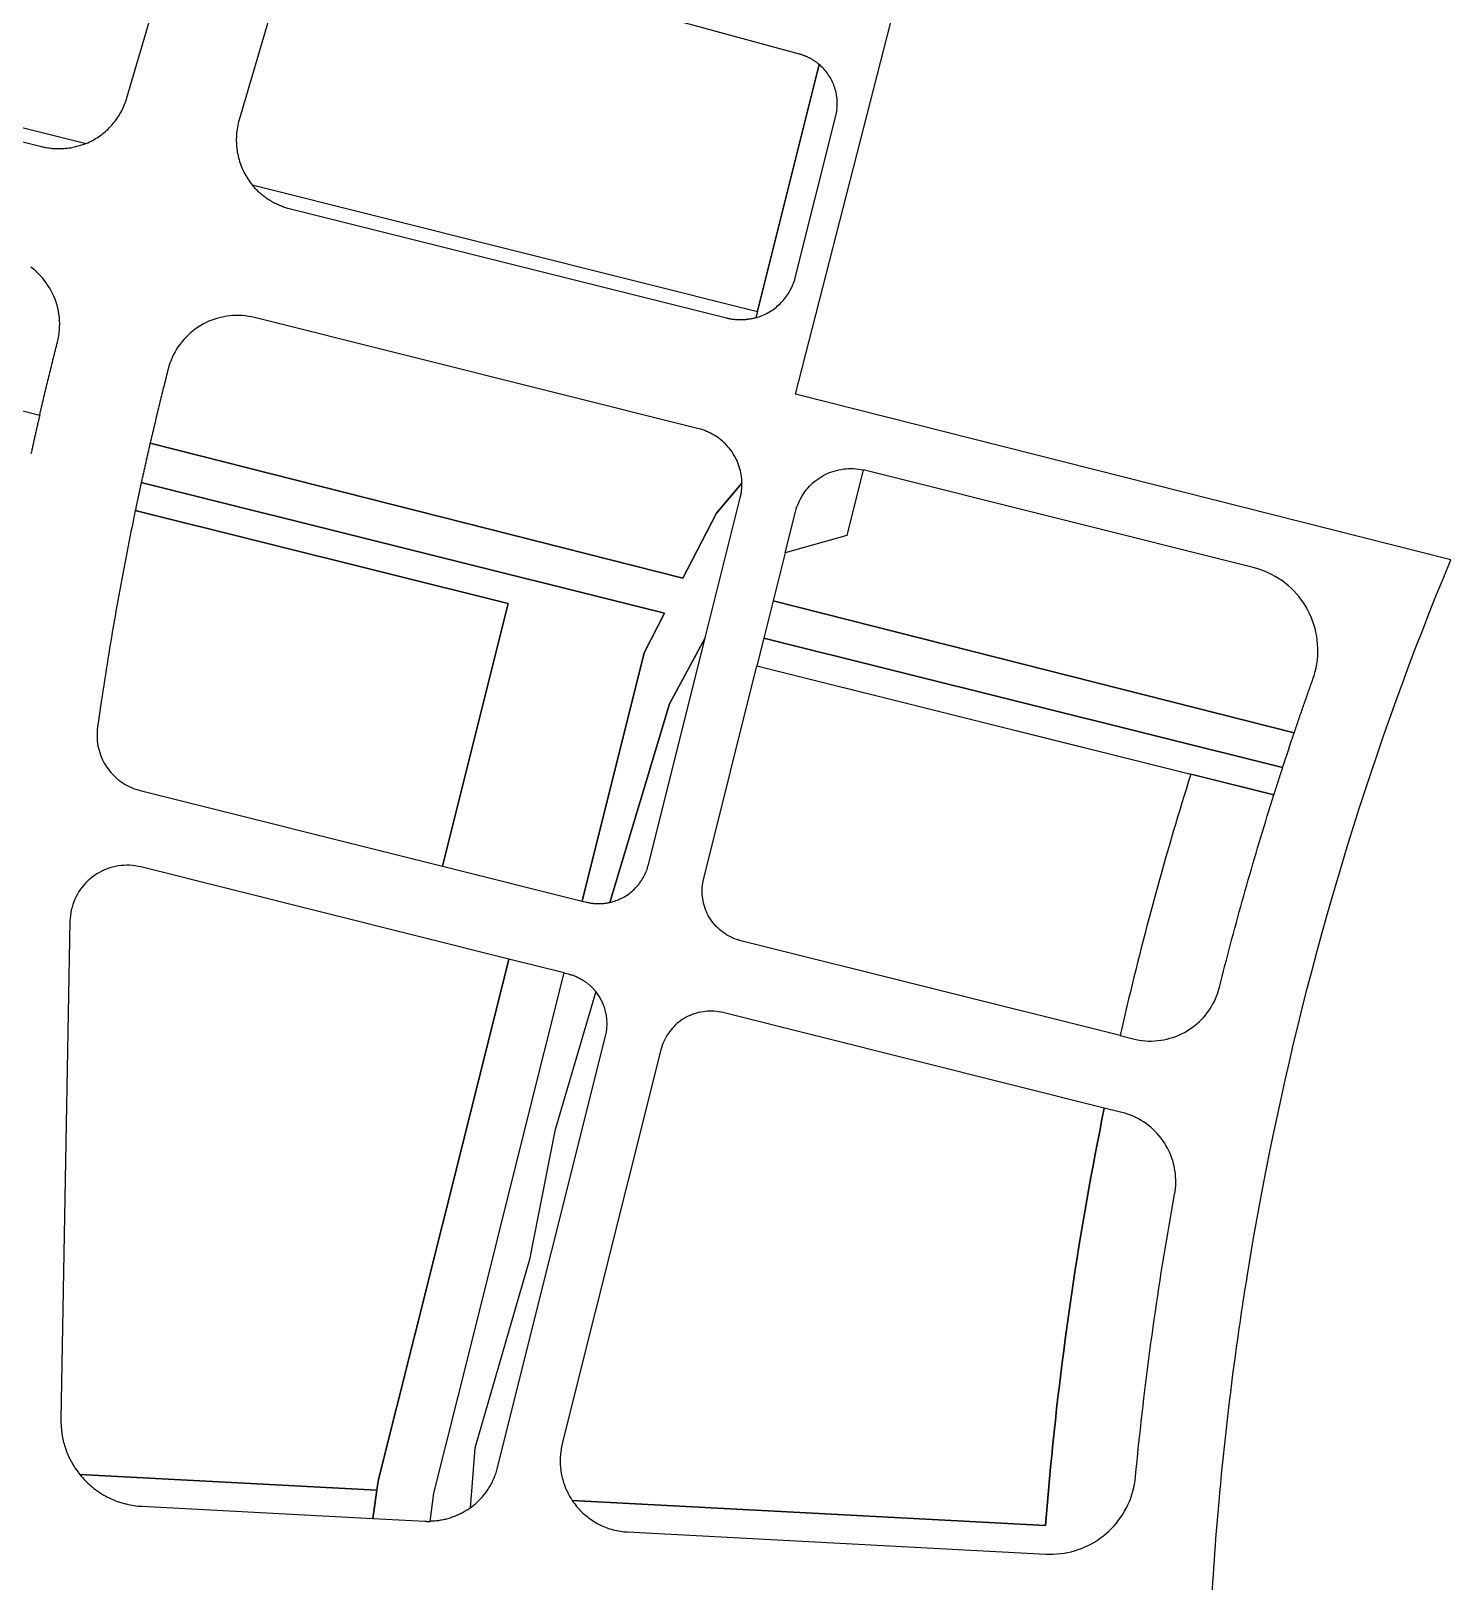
# Model space of a CAD drawing. Header units: millimetres. Extents: x 39644 to 41439, y 212527 to 214341.
# Drawn here: x 40941 to 41439, y 212985 to 213529 of the extents above; entities that cross this region are included whole.
import ezdxf

# ---------------------------------------------------------------- set-up
doc = ezdxf.new("R2010")
doc.units = ezdxf.units.MM
for name, color, linetype in [('00-规划范围', 7, 'CONTINUOUS'), ('YD-A4_边线', 7, 'CONTINUOUS'), ('YD-B1B2_边线', 7, 'CONTINUOUS'), ('YD-E1_边线', 7, 'CONTINUOUS'), ('YD-G1_边线', 7, 'CONTINUOUS'), ('YD-G2_边线', 7, 'CONTINUOUS'), ('YD-R2_边线', 7, 'CONTINUOUS')]:
    doc.layers.add(name, color=color, linetype=linetype)

msp = doc.modelspace()

# ---------------------------------------------------------------- linework, layer by layer
at = {"layer": '00-规划范围'}
msp.add_lwpolyline([(41355, 212971.99, -0.009153), (41357.9, 213013.03), (41357.9, 213013.09), (41357.91, 213013.14, -0.011447), (41363.65, 213064.28), (41363.65, 213064.31), (41363.66, 213064.35, -0.006868), (41368.22, 213094.89), (41368.23, 213094.9), (41368.23, 213094.92), (41368.23, 213094.9), (41369.94, 213105.07), (41371.74, 213115.22), (41373.64, 213125.36), (41375.63, 213135.47), (41376.91, 213141.66, -0.047849), (41439.34, 213343.87), (41209.2, 213401.95), (41340.97, 213916.29)], format="xyb", dxfattribs=at)
at = {"layer": 'YD-A4_边线', "color": 7}
for points in [[(40790.22, 213433.56), (40943.84, 213394.63), (40944, 213395.35), (40944.17, 213396.06), (40944.34, 213396.78), (40944.5, 213397.49), (40944.67, 213398.2), (40944.84, 213398.92), (40945.01, 213399.63), (40945.17, 213400.34), (40945.34, 213401.06), (40945.51, 213401.77), (40945.68, 213402.48), (40945.85, 213403.2), (40946.02, 213403.91), (40946.2, 213404.62), (40946.37, 213405.34), (40946.54, 213406.05), (40946.71, 213406.76), (40946.89, 213407.47), (40947.06, 213408.18), (40947.23, 213408.9), (40947.41, 213409.61), (40947.58, 213410.32), (40947.76, 213411.03), (40947.93, 213411.74), (40948.11, 213412.46), (40948.29, 213413.17), (40948.46, 213413.88), (40948.64, 213414.59), (40948.82, 213415.3), (40949, 213416.01), (40949.18, 213416.72), (40949.36, 213417.43), (40949.54, 213418.14), (40949.72, 213418.86), (40949.9, 213419.57), (40950.08, 213420.28), (40950.32, 213421.34), (40950.52, 213422.42), (40950.68, 213423.5), (40950.78, 213424.59), (40950.84, 213425.68), (40950.85, 213426.78), (40950.81, 213427.87), (40950.73, 213428.96), (40950.59, 213430.05), (40950.41, 213431.12), (40950.19, 213432.19), (40949.91, 213433.25), (40949.59, 213434.3), (40949.23, 213435.33), (40948.81, 213436.34), (40948.36, 213437.34), (40947.86, 213438.31), (40947.32, 213439.27), (40946.74, 213440.19), (40946.12, 213441.09), (40945.46, 213441.97), (40944.76, 213442.81), (40944.03, 213443.62), (40943.26, 213444.4), (40942.46, 213445.14), (40941.63, 213445.85), (40940.76, 213446.52)], [(41175.24, 213389.83), (41019.23, 213428.86), (41018.17, 213429.11), (41017.1, 213429.3), (41016.02, 213429.45), (41014.94, 213429.55), (41013.86, 213429.6), (41012.77, 213429.61), (41011.68, 213429.57), (41010.6, 213429.48), (41009.52, 213429.34), (41008.45, 213429.16), (41007.38, 213428.93), (41006.33, 213428.66), (41005.29, 213428.34), (41004.27, 213427.98), (41003.26, 213427.57), (41002.27, 213427.11), (41001.3, 213426.62), (41000.36, 213426.08), (40999.44, 213425.51), (40998.54, 213424.89), (40997.67, 213424.23), (40996.83, 213423.54), (40996.03, 213422.82), (40995.25, 213422.05), (40994.51, 213421.26), (40993.8, 213420.43), (40993.13, 213419.57), (40992.5, 213418.69), (40991.91, 213417.78), (40991.36, 213416.84), (40990.85, 213415.88), (40990.38, 213414.9), (40989.95, 213413.9), (40989.57, 213412.88), (40989.23, 213411.85), (40988.94, 213410.8), (40988.76, 213410.08), (40988.57, 213409.36), (40988.39, 213408.64), (40988.21, 213407.92), (40988.03, 213407.2), (40987.85, 213406.48), (40987.66, 213405.76), (40987.48, 213405.04), (40987.3, 213404.32), (40987.12, 213403.6), (40986.95, 213402.87), (40986.77, 213402.15), (40986.59, 213401.43), (40986.41, 213400.71), (40986.23, 213399.99), (40986.06, 213399.27), (40985.88, 213398.54), (40985.71, 213397.82), (40985.53, 213397.1), (40985.35, 213396.38), (40985.18, 213395.66), (40985.01, 213394.93), (40984.83, 213394.21), (40984.66, 213393.49), (40984.49, 213392.77), (40984.32, 213392.04), (40984.14, 213391.32), (40983.97, 213390.6), (40983.8, 213389.87), (40983.63, 213389.15), (40983.46, 213388.43), (40983.29, 213387.7), (40983.12, 213386.98), (40982.96, 213386.26), (40982.79, 213385.53), (40982.62, 213384.81), (41169.63, 213337.42), (41181.41, 213360.24), (41190.38, 213370.75), (41190.36, 213371.48), (41190.31, 213372.21), (41190.23, 213372.93), (41190.13, 213373.65), (41190, 213374.37), (41189.84, 213375.08), (41189.66, 213375.78), (41189.45, 213376.48), (41189.22, 213377.17), (41188.96, 213377.85), (41188.68, 213378.52), (41188.37, 213379.18), (41188.04, 213379.83), (41187.69, 213380.46), (41187.31, 213381.08), (41186.91, 213381.69), (41186.49, 213382.29), (41186.05, 213382.86), (41185.59, 213383.43), (41185.11, 213383.97), (41184.6, 213384.5), (41184.08, 213385), (41183.54, 213385.49), (41182.99, 213385.96), (41182.41, 213386.41), (41181.83, 213386.84), (41181.22, 213387.24), (41180.6, 213387.62), (41179.97, 213387.98), (41179.33, 213388.32), (41178.67, 213388.63), (41178, 213388.92), (41177.33, 213389.19), (41176.64, 213389.43), (41175.94, 213389.64), (41175.24, 213389.83), (41175.24, 213389.83)], [(41369.89, 213341.13), (41233.45, 213375.27), (41233.34, 213375.3), (41233.23, 213375.32), (41233.12, 213375.35), (41233.01, 213375.37), (41227.21, 213352.41), (41205.57, 213346.25), (41201.35, 213329.39), (41384.28, 213283.04), (41384.46, 213283.56), (41384.64, 213284.09), (41384.82, 213284.61), (41384.99, 213285.14), (41385.17, 213285.67), (41385.35, 213286.19), (41385.53, 213286.72), (41385.71, 213287.24), (41385.89, 213287.77), (41386.07, 213288.3), (41386.25, 213288.82), (41386.43, 213289.35), (41386.62, 213289.87), (41386.8, 213290.4), (41386.98, 213290.92), (41387.16, 213291.45), (41387.34, 213291.97), (41387.53, 213292.5), (41387.71, 213293.02), (41387.89, 213293.55), (41388.07, 213294.07), (41388.26, 213294.6), (41388.44, 213295.12), (41388.63, 213295.64), (41388.81, 213296.17), (41388.99, 213296.69), (41389.18, 213297.22), (41389.36, 213297.74), (41389.55, 213298.26), (41389.73, 213298.79), (41389.92, 213299.31), (41390.11, 213299.84), (41390.29, 213300.36), (41390.48, 213300.88), (41390.67, 213301.41), (41390.85, 213301.93), (41391.29, 213303.25), (41391.67, 213304.59), (41391.98, 213305.94), (41392.23, 213307.31), (41392.42, 213308.69), (41392.54, 213310.07), (41392.6, 213311.46), (41392.59, 213312.86), (41392.52, 213314.24), (41392.39, 213315.63), (41392.19, 213317), (41391.93, 213318.37), (41391.6, 213319.72), (41391.21, 213321.06), (41390.76, 213322.37), (41390.25, 213323.67), (41389.69, 213324.94), (41389.06, 213326.18), (41388.37, 213327.39), (41387.63, 213328.57), (41386.84, 213329.71), (41386, 213330.81), (41385.1, 213331.88), (41384.16, 213332.9), (41383.17, 213333.88), (41382.13, 213334.81), (41381.05, 213335.69), (41379.94, 213336.52), (41378.79, 213337.29), (41377.6, 213338.02), (41376.38, 213338.68), (41375.13, 213339.29), (41373.85, 213339.84), (41372.55, 213340.33), (41371.23, 213340.76), (41369.89, 213341.13), (41369.89, 213341.13)]]:
    msp.add_lwpolyline(points, dxfattribs=at)
at = {"layer": 'YD-B1B2_边线', "color": 7}
for points in [[(41108.34, 213328.45), (40977.41, 213361.13), (40977.03, 213359.28), (40976.64, 213357.43), (40976.27, 213355.57), (40975.89, 213353.72), (40975.52, 213351.87), (40975.15, 213350.01), (40974.78, 213348.16), (40974.41, 213346.3), (40974.05, 213344.45), (40973.7, 213342.59), (40973.34, 213340.73), (40972.99, 213338.87), (40972.64, 213337.02), (40972.29, 213335.16), (40971.95, 213333.3), (40971.61, 213331.44), (40971.28, 213329.58), (40970.94, 213327.71), (40970.61, 213325.85), (40970.28, 213323.99), (40969.96, 213322.13), (40969.64, 213320.26), (40969.32, 213318.4), (40969, 213316.54), (40968.69, 213314.67), (40968.38, 213312.8), (40968.08, 213310.94), (40967.77, 213309.07), (40967.47, 213307.2), (40967.18, 213305.34), (40966.88, 213303.47), (40966.59, 213301.6), (40966.3, 213299.73), (40966.02, 213297.86), (40965.74, 213295.99), (40965.46, 213294.12), (40965.42, 213293.87), (40965.38, 213293.62), (40965.35, 213293.36), (40965.31, 213293.11), (40965.27, 213292.86), (40965.24, 213292.6), (40965.2, 213292.35), (40965.16, 213292.1), (40965.12, 213291.85), (40965.09, 213291.59), (40965.05, 213291.34), (40965.01, 213291.09), (40964.98, 213290.83), (40964.94, 213290.58), (40964.9, 213290.33), (40964.87, 213290.07), (40964.83, 213289.82), (40964.79, 213289.57), (40964.76, 213289.31), (40964.72, 213289.06), (40964.68, 213288.81), (40964.65, 213288.55), (40964.61, 213288.3), (40964.58, 213288.05), (40964.54, 213287.8), (40964.5, 213287.54), (40964.47, 213287.29), (40964.43, 213287.04), (40964.4, 213286.78), (40964.36, 213286.53), (40964.32, 213286.28), (40964.29, 213286.02), (40964.25, 213285.77), (40964.22, 213285.52), (40964.18, 213285.26), (40964.15, 213285.01), (40964.05, 213284.2), (40963.99, 213283.39), (40963.96, 213282.58), (40963.96, 213281.76), (40963.99, 213280.95), (40964.06, 213280.14), (40964.17, 213279.33), (40964.3, 213278.53), (40964.47, 213277.73), (40964.67, 213276.95), (40964.9, 213276.17), (40965.16, 213275.4), (40965.45, 213274.64), (40965.78, 213273.89), (40966.13, 213273.16), (40966.52, 213272.44), (40966.93, 213271.74), (40967.37, 213271.06), (40967.84, 213270.39), (40968.33, 213269.74), (40968.86, 213269.12), (40969.4, 213268.52), (40969.97, 213267.94), (40970.57, 213267.38), (40971.18, 213266.85), (40971.82, 213266.34), (40972.47, 213265.86), (40973.15, 213265.41), (40973.84, 213264.98), (40974.55, 213264.58), (40975.28, 213264.22), (40976.02, 213263.88), (40976.77, 213263.57), (40977.54, 213263.29), (40978.31, 213263.05), (40979.1, 213262.84), (41085.28, 213236.27), (41108.34, 213328.45)], [(41348.02, 213268.62), (41347.23, 213266.09), (41346.44, 213263.57), (41345.67, 213261.04), (41344.89, 213258.51), (41344.12, 213255.98), (41343.36, 213253.45), (41342.6, 213250.92), (41341.85, 213248.38), (41341.11, 213245.84), (41340.37, 213243.3), (41339.63, 213240.76), (41338.91, 213238.22), (41338.18, 213235.68), (41337.47, 213233.13), (41336.76, 213230.59), (41336.05, 213228.04), (41335.35, 213225.49), (41334.66, 213222.94), (41333.97, 213220.38), (41333.28, 213217.83), (41332.61, 213215.27), (41331.94, 213212.72), (41331.27, 213210.16), (41330.61, 213207.6), (41329.96, 213205.03), (41329.31, 213202.47), (41328.67, 213199.91), (41328.03, 213197.34), (41327.4, 213194.77), (41326.77, 213192.2), (41326.15, 213189.63), (41325.54, 213187.06), (41324.93, 213184.49), (41324.33, 213181.91), (41323.73, 213179.34), (41323.14, 213176.76), (41190.05, 213210.06), (41189.29, 213210.26), (41188.55, 213210.5), (41187.81, 213210.78), (41187.08, 213211.08), (41186.37, 213211.42), (41185.68, 213211.78), (41185, 213212.18), (41184.34, 213212.6), (41183.7, 213213.06), (41183.08, 213213.54), (41182.48, 213214.05), (41181.9, 213214.58), (41181.35, 213215.14), (41180.82, 213215.72), (41180.32, 213216.32), (41179.85, 213216.95), (41179.4, 213217.6), (41178.98, 213218.26), (41178.59, 213218.94), (41178.23, 213219.64), (41177.91, 213220.35), (41177.61, 213221.08), (41177.34, 213221.82), (41177.11, 213222.57), (41176.91, 213223.33), (41176.75, 213224.1), (41176.61, 213224.87), (41176.52, 213225.65), (41176.45, 213226.43), (41176.42, 213227.22), (41176.43, 213228), (41176.46, 213228.79), (41176.54, 213229.57), (41176.64, 213230.35), (41176.78, 213231.12), (41176.96, 213231.89), (41195.66, 213306.65), (41348.02, 213268.62)]]:
    msp.add_lwpolyline(points, dxfattribs=at)
at = {"layer": 'YD-E1_边线', "color": 7}
for points in [[(40790.22, 213433.56), (40943.84, 213394.63)], [(40943.84, 213394.63), (40943.75, 213394.25), (40943.66, 213393.86), (40943.57, 213393.47), (40943.48, 213393.08), (40943.39, 213392.69), (40943.3, 213392.3), (40943.21, 213391.91), (40943.12, 213391.52), (40943.03, 213391.13), (40942.94, 213390.74), (40942.85, 213390.35), (40942.76, 213389.96), (40942.68, 213389.57), (40942.59, 213389.18), (40942.5, 213388.79), (40942.41, 213388.4), (40942.32, 213388.02), (40942.23, 213387.63), (40942.15, 213387.24), (40942.06, 213386.85), (40941.97, 213386.46), (40941.88, 213386.07), (40941.8, 213385.68), (40941.71, 213385.29), (40941.62, 213384.9), (40941.54, 213384.51), (40941.45, 213384.12), (40941.36, 213383.73), (40941.28, 213383.34), (40941.19, 213382.95), (40941.1, 213382.56), (40941.02, 213382.17), (40940.93, 213381.78), (40940.85, 213381.39), (40940.76, 213381)], [(41189.79, 213365.58), (41189.82, 213365.72), (41189.86, 213365.86), (41189.89, 213366), (41189.92, 213366.14), (41189.95, 213366.28), (41189.98, 213366.43), (41190.01, 213366.57), (41190.04, 213366.71), (41190.06, 213366.85), (41190.09, 213367), (41190.11, 213367.14), (41190.14, 213367.28), (41190.16, 213367.43), (41190.18, 213367.57), (41190.2, 213367.71), (41190.22, 213367.86), (41190.24, 213368), (41190.26, 213368.15), (41190.27, 213368.29), (41190.29, 213368.43), (41190.3, 213368.58), (41190.31, 213368.72), (41190.33, 213368.87), (41190.34, 213369.01), (41190.35, 213369.16), (41190.36, 213369.3), (41190.36, 213369.45), (41190.37, 213369.59), (41190.37, 213369.74), (41190.38, 213369.88), (41190.38, 213370.03), (41190.39, 213370.17), (41190.39, 213370.32), (41190.39, 213370.46), (41190.39, 213370.61), (41190.38, 213370.75), (41181.41, 213360.24), (41169.63, 213337.42), (40982.62, 213384.81), (40982.53, 213384.42), (40982.44, 213384.04), (40982.35, 213383.65), (40982.26, 213383.27), (40982.18, 213382.88), (40982.09, 213382.49), (40982, 213382.11), (40981.91, 213381.72), (40981.82, 213381.34), (40981.74, 213380.95), (40981.65, 213380.57), (40981.56, 213380.18), (40981.47, 213379.8), (40981.39, 213379.41), (40981.3, 213379.02), (40981.21, 213378.64), (40981.13, 213378.25), (40981.04, 213377.87), (40980.95, 213377.48), (40980.87, 213377.09), (40980.78, 213376.71), (40980.69, 213376.32), (40980.61, 213375.94), (40980.52, 213375.55), (40980.44, 213375.16), (40980.35, 213374.78), (40980.26, 213374.39), (40980.18, 213374.01), (40980.09, 213373.62), (40980.01, 213373.23), (40979.92, 213372.85), (40979.84, 213372.46), (40979.75, 213372.07), (40979.67, 213371.69), (40979.59, 213371.3), (40979.5, 213370.92), (41163.25, 213325.05), (41156.07, 213311.14), (41134.27, 213224.01), (41135.73, 213223.65), (41135.95, 213223.59), (41136.18, 213223.54), (41136.4, 213223.49), (41136.63, 213223.45), (41136.86, 213223.4), (41137.09, 213223.36), (41137.32, 213223.33), (41137.55, 213223.29), (41137.78, 213223.26), (41138.01, 213223.23), (41138.24, 213223.21), (41138.47, 213223.18), (41138.7, 213223.16), (41138.94, 213223.15), (41139.17, 213223.13), (41139.4, 213223.12), (41139.63, 213223.12), (41139.86, 213223.11), (41140.1, 213223.11), (41140.33, 213223.11), (41140.56, 213223.12), (41140.79, 213223.12), (41141.03, 213223.13), (41141.26, 213223.15), (41141.49, 213223.16), (41141.72, 213223.18), (41141.95, 213223.21), (41142.18, 213223.23), (41142.42, 213223.26), (41142.65, 213223.29), (41142.88, 213223.33), (41143.1, 213223.36), (41143.33, 213223.4), (41143.56, 213223.45), (41143.79, 213223.49), (41144.02, 213223.54), (41164.95, 213293.24), (41177.5, 213316.46), (41189.79, 213365.58), (41189.79, 213365.58)], [(41232.96, 213375.38), (41227.21, 213352.41), (41205.57, 213346.25), (41209.19, 213360.72), (41209.42, 213361.55), (41209.68, 213362.37), (41209.98, 213363.17), (41210.31, 213363.97), (41210.67, 213364.74), (41211.07, 213365.5), (41211.5, 213366.25), (41211.96, 213366.97), (41212.45, 213367.68), (41212.97, 213368.36), (41213.52, 213369.02), (41214.1, 213369.65), (41214.71, 213370.26), (41215.34, 213370.84), (41215.99, 213371.4), (41216.67, 213371.93), (41217.37, 213372.42), (41218.09, 213372.89), (41218.83, 213373.32), (41219.59, 213373.73), (41220.37, 213374.1), (41221.16, 213374.43), (41221.96, 213374.74), (41222.78, 213375), (41223.6, 213375.23), (41224.44, 213375.43), (41225.28, 213375.59), (41226.13, 213375.72), (41226.99, 213375.8), (41227.84, 213375.85), (41228.7, 213375.87), (41229.56, 213375.84), (41230.42, 213375.78), (41231.27, 213375.69), (41232.12, 213375.55), (41232.96, 213375.38)], [(41201.35, 213329.39), (41198.09, 213316.35), (41380.24, 213270.88), (41380.35, 213271.22), (41380.47, 213271.55), (41380.58, 213271.89), (41380.69, 213272.23), (41380.8, 213272.57), (41380.91, 213272.91), (41381.02, 213273.25), (41381.13, 213273.58), (41381.24, 213273.92), (41381.35, 213274.26), (41381.46, 213274.6), (41381.57, 213274.94), (41381.69, 213275.27), (41381.8, 213275.61), (41381.91, 213275.95), (41382.02, 213276.29), (41382.13, 213276.62), (41382.25, 213276.96), (41382.36, 213277.3), (41382.47, 213277.64), (41382.58, 213277.98), (41382.69, 213278.31), (41382.81, 213278.65), (41382.92, 213278.99), (41383.03, 213279.33), (41383.15, 213279.66), (41383.26, 213280), (41383.37, 213280.34), (41383.49, 213280.68), (41383.6, 213281.01), (41383.71, 213281.35), (41383.83, 213281.69), (41383.94, 213282.02), (41384.05, 213282.36), (41384.17, 213282.7), (41384.28, 213283.04), (41201.35, 213329.39)], [(41139.08, 213192.23), (41124.69, 213143.34), (41115.78, 213098.15), (41096.65, 213031.95), (41094.94, 213010.91), (41094.6, 213010.67), (41094.26, 213010.44), (41093.91, 213010.21), (41093.55, 213009.99), (41093.2, 213009.77), (41092.84, 213009.56), (41092.47, 213009.35), (41092.11, 213009.16), (41091.74, 213008.96), (41091.36, 213008.78), (41090.99, 213008.6), (41090.61, 213008.42), (41090.23, 213008.25), (41089.84, 213008.09), (41089.45, 213007.94), (41089.06, 213007.79), (41088.67, 213007.65), (41088.28, 213007.51), (41087.88, 213007.38), (41087.48, 213007.26), (41087.08, 213007.15), (41086.68, 213007.04), (41086.27, 213006.93), (41085.86, 213006.84), (41085.46, 213006.75), (41085.05, 213006.67), (41084.64, 213006.59), (41084.23, 213006.53), (41083.81, 213006.47), (41083.4, 213006.41), (41082.98, 213006.36), (41082.57, 213006.32), (41082.15, 213006.29), (41081.74, 213006.26), (41081.32, 213006.25), (41080.9, 213006.23), (41082.24, 213016.07), (41094.94, 213066.8), (41114.09, 213143.37), (41127.96, 213198.79), (41129.41, 213198.43), (41129.73, 213198.34), (41130.04, 213198.26), (41130.35, 213198.16), (41130.66, 213198.07), (41130.97, 213197.96), (41131.27, 213197.85), (41131.58, 213197.74), (41131.88, 213197.62), (41132.18, 213197.49), (41132.48, 213197.36), (41132.77, 213197.22), (41133.06, 213197.08), (41133.35, 213196.93), (41133.64, 213196.78), (41133.92, 213196.62), (41134.2, 213196.46), (41134.48, 213196.29), (41134.76, 213196.12), (41135.03, 213195.94), (41135.3, 213195.76), (41135.56, 213195.57), (41135.82, 213195.38), (41136.08, 213195.19), (41136.34, 213194.98), (41136.59, 213194.78), (41136.83, 213194.57), (41137.08, 213194.35), (41137.32, 213194.13), (41137.55, 213193.91), (41137.78, 213193.68), (41138.01, 213193.45), (41138.23, 213193.22), (41138.45, 213192.98), (41138.67, 213192.73), (41138.88, 213192.48), (41139.08, 213192.23)]]:
    msp.add_lwpolyline(points, dxfattribs=at)
at = {"layer": 'YD-G1_边线', "color": 7}
for points in [[(41223.34, 213499.69), (41223.47, 213500.23), (41223.57, 213500.77), (41223.67, 213501.32), (41223.74, 213501.87), (41223.8, 213502.42), (41223.84, 213502.97), (41223.86, 213503.52), (41223.87, 213504.08), (41223.86, 213504.63), (41223.83, 213505.18), (41223.78, 213505.73), (41223.72, 213506.28), (41223.64, 213506.83), (41223.55, 213507.38), (41223.44, 213507.92), (41223.31, 213508.46), (41223.16, 213508.99), (41223, 213509.52), (41222.82, 213510.04), (41222.63, 213510.56), (41222.42, 213511.07), (41222.19, 213511.58), (41221.95, 213512.08), (41221.7, 213512.57), (41221.43, 213513.05), (41221.14, 213513.53), (41220.84, 213513.99), (41220.53, 213514.45), (41220.2, 213514.89), (41219.86, 213515.33), (41219.5, 213515.75), (41219.13, 213516.17), (41218.75, 213516.57), (41218.36, 213516.96), (41217.96, 213517.34), (41217.54, 213517.7), (41195.3, 213428.81), (41195.86, 213428.98), (41196.41, 213429.16), (41196.96, 213429.36), (41197.5, 213429.58), (41198.04, 213429.81), (41198.56, 213430.06), (41199.09, 213430.32), (41199.6, 213430.6), (41200.1, 213430.89), (41200.6, 213431.2), (41201.08, 213431.52), (41201.56, 213431.86), (41202.03, 213432.21), (41202.48, 213432.57), (41202.93, 213432.95), (41203.36, 213433.34), (41203.79, 213433.74), (41204.2, 213434.15), (41204.6, 213434.58), (41204.98, 213435.02), (41205.36, 213435.46), (41205.72, 213435.92), (41206.06, 213436.39), (41206.4, 213436.87), (41206.71, 213437.36), (41207.02, 213437.86), (41207.31, 213438.36), (41207.58, 213438.88), (41207.84, 213439.4), (41208.09, 213439.93), (41208.31, 213440.47), (41208.53, 213441.01), (41208.72, 213441.56), (41208.91, 213442.11), (41209.07, 213442.67), (41209.22, 213443.24), (41223.34, 213499.69), (41223.34, 213499.69)], [(41156.07, 213311.14), (41163.25, 213325.05), (40979.5, 213370.92), (40979.44, 213370.64), (40979.38, 213370.37), (40979.32, 213370.1), (40979.26, 213369.83), (40979.21, 213369.56), (40979.15, 213369.29), (40979.09, 213369.01), (40979.03, 213368.74), (40978.97, 213368.47), (40978.91, 213368.2), (40978.85, 213367.93), (40978.8, 213367.66), (40978.74, 213367.38), (40978.68, 213367.11), (40978.62, 213366.84), (40978.56, 213366.57), (40978.5, 213366.3), (40978.45, 213366.02), (40978.39, 213365.75), (40978.33, 213365.48), (40978.27, 213365.21), (40978.21, 213364.94), (40978.16, 213364.67), (40978.1, 213364.39), (40978.04, 213364.12), (40977.98, 213363.85), (40977.93, 213363.58), (40977.87, 213363.31), (40977.81, 213363.03), (40977.75, 213362.76), (40977.7, 213362.49), (40977.64, 213362.22), (40977.58, 213361.95), (40977.53, 213361.67), (40977.47, 213361.4), (40977.41, 213361.13), (41108.34, 213328.45), (41085.28, 213236.27), (41134.27, 213224.01), (41156.07, 213311.14)], [(41198.09, 213316.35), (41195.66, 213306.65), (41377.18, 213261.34), (41377.27, 213261.6), (41377.35, 213261.87), (41377.43, 213262.13), (41377.52, 213262.4), (41377.6, 213262.66), (41377.69, 213262.93), (41377.77, 213263.19), (41377.85, 213263.46), (41377.94, 213263.72), (41378.02, 213263.99), (41378.11, 213264.25), (41378.19, 213264.52), (41378.28, 213264.78), (41378.36, 213265.05), (41378.45, 213265.31), (41378.53, 213265.58), (41378.62, 213265.85), (41378.7, 213266.11), (41378.79, 213266.38), (41378.87, 213266.64), (41378.96, 213266.91), (41379.04, 213267.17), (41379.13, 213267.44), (41379.21, 213267.7), (41379.3, 213267.97), (41379.39, 213268.23), (41379.47, 213268.49), (41379.56, 213268.76), (41379.64, 213269.02), (41379.73, 213269.29), (41379.81, 213269.55), (41379.9, 213269.82), (41379.99, 213270.08), (41380.07, 213270.35), (41380.16, 213270.61), (41380.24, 213270.88), (41198.09, 213316.35)], [(41094.94, 213066.8), (41114.09, 213143.37), (41127.96, 213198.79), (41108.56, 213203.64), (41094.69, 213148.23), (41075.54, 213071.66), (41062.84, 213020.92), (41062.55, 213019.54), (41062.43, 213018.77), (41060.85, 213007.22), (41079.05, 213006.26), (41079.15, 213006.26), (41079.25, 213006.25), (41079.36, 213006.25), (41079.46, 213006.24), (41079.56, 213006.24), (41079.66, 213006.24), (41079.77, 213006.23), (41079.87, 213006.23), (41079.97, 213006.23), (41080.08, 213006.23), (41080.18, 213006.23), (41080.28, 213006.23), (41080.39, 213006.23), (41080.49, 213006.23), (41080.59, 213006.23), (41080.7, 213006.23), (41080.8, 213006.23), (41080.9, 213006.23), (41082.24, 213016.07), (41094.94, 213066.8)]]:
    msp.add_lwpolyline(points, dxfattribs=at)
at = {"layer": 'YD-G2_边线', "color": 7}
for points in [[(40811.85, 213527.14), (40960.17, 213490.03), (40959.76, 213489.86), (40959.35, 213489.69), (40958.93, 213489.54), (40958.5, 213489.39), (40958.08, 213489.25), (40957.65, 213489.12), (40957.22, 213489), (40956.79, 213488.88), (40956.36, 213488.77), (40955.92, 213488.67), (40955.49, 213488.58), (40955.05, 213488.49), (40954.61, 213488.41), (40954.17, 213488.34), (40953.72, 213488.28), (40953.28, 213488.23), (40952.84, 213488.18), (40952.39, 213488.14), (40951.94, 213488.11), (40951.5, 213488.09), (40951.05, 213488.08), (40950.6, 213488.07), (40950.16, 213488.07), (40949.71, 213488.08), (40949.26, 213488.1), (40948.82, 213488.12), (40948.37, 213488.16), (40947.93, 213488.2), (40947.48, 213488.25), (40947.04, 213488.31), (40946.6, 213488.37), (40946.16, 213488.45), (40945.72, 213488.53), (40945.28, 213488.62), (40944.84, 213488.71), (40944.41, 213488.82), (40823.47, 213519.08)], [(41018.45, 213475.45), (41195.86, 213431.06), (41195.3, 213428.81), (41195.02, 213428.73), (41194.74, 213428.66), (41194.46, 213428.59), (41194.17, 213428.52), (41193.89, 213428.46), (41193.6, 213428.4), (41193.32, 213428.35), (41193.03, 213428.3), (41192.74, 213428.26), (41192.46, 213428.21), (41192.17, 213428.18), (41191.88, 213428.15), (41191.59, 213428.12), (41191.3, 213428.09), (41191.01, 213428.07), (41190.72, 213428.06), (41190.43, 213428.05), (41190.14, 213428.04), (41189.85, 213428.04), (41189.55, 213428.04), (41189.26, 213428.05), (41188.97, 213428.06), (41188.68, 213428.07), (41188.39, 213428.09), (41188.1, 213428.11), (41187.81, 213428.14), (41187.52, 213428.17), (41187.23, 213428.2), (41186.95, 213428.24), (41186.66, 213428.29), (41186.37, 213428.33), (41186.09, 213428.39), (41185.8, 213428.44), (41185.52, 213428.5), (41185.23, 213428.57), (41184.95, 213428.64), (41031.86, 213466.94), (41031.42, 213467.05), (41030.99, 213467.17), (41030.56, 213467.3), (41030.13, 213467.43), (41029.7, 213467.57), (41029.28, 213467.72), (41028.86, 213467.88), (41028.44, 213468.05), (41028.03, 213468.22), (41027.62, 213468.4), (41027.21, 213468.59), (41026.81, 213468.78), (41026.41, 213468.98), (41026.01, 213469.19), (41025.62, 213469.41), (41025.23, 213469.63), (41024.84, 213469.86), (41024.46, 213470.1), (41024.08, 213470.34), (41023.71, 213470.6), (41023.34, 213470.85), (41022.98, 213471.12), (41022.62, 213471.39), (41022.27, 213471.66), (41021.92, 213471.95), (41021.58, 213472.24), (41021.24, 213472.53), (41020.91, 213472.83), (41020.58, 213473.14), (41020.26, 213473.45), (41019.94, 213473.77), (41019.63, 213474.09), (41019.33, 213474.42), (41019.03, 213474.76), (41018.74, 213475.1), (41018.45, 213475.45)], [(41177.5, 213316.46), (41164.95, 213293.24), (41144.02, 213223.54), (41144.55, 213223.67), (41145.09, 213223.82), (41145.62, 213223.98), (41146.14, 213224.16), (41146.66, 213224.35), (41147.17, 213224.56), (41147.68, 213224.78), (41148.17, 213225.03), (41148.66, 213225.28), (41149.15, 213225.55), (41149.62, 213225.84), (41150.08, 213226.14), (41150.54, 213226.45), (41150.98, 213226.78), (41151.42, 213227.12), (41151.84, 213227.47), (41152.26, 213227.84), (41152.66, 213228.22), (41153.05, 213228.61), (41153.43, 213229.02), (41153.79, 213229.43), (41154.14, 213229.86), (41154.48, 213230.3), (41154.81, 213230.74), (41155.12, 213231.2), (41155.42, 213231.67), (41155.7, 213232.14), (41155.97, 213232.62), (41156.22, 213233.12), (41156.46, 213233.62), (41156.68, 213234.12), (41156.89, 213234.63), (41157.08, 213235.15), (41157.25, 213235.68), (41157.41, 213236.21), (41157.56, 213236.74), (41177.5, 213316.46)], [(41377.18, 213261.34), (41348.02, 213268.62), (41347.23, 213266.09), (41346.44, 213263.57), (41345.67, 213261.04), (41344.89, 213258.51), (41344.12, 213255.98), (41343.36, 213253.45), (41342.6, 213250.92), (41341.85, 213248.38), (41341.11, 213245.84), (41340.37, 213243.3), (41339.63, 213240.76), (41338.91, 213238.22), (41338.18, 213235.68), (41337.47, 213233.13), (41336.76, 213230.59), (41336.05, 213228.04), (41335.35, 213225.49), (41334.66, 213222.94), (41333.97, 213220.38), (41333.28, 213217.83), (41332.61, 213215.27), (41331.94, 213212.72), (41331.27, 213210.16), (41330.61, 213207.6), (41329.96, 213205.03), (41329.31, 213202.47), (41328.67, 213199.91), (41328.03, 213197.34), (41327.4, 213194.77), (41326.77, 213192.2), (41326.15, 213189.63), (41325.54, 213187.06), (41324.93, 213184.49), (41324.33, 213181.91), (41323.73, 213179.34), (41323.14, 213176.76), (41327.74, 213175.61), (41328.8, 213175.37), (41329.88, 213175.17), (41330.96, 213175.02), (41332.04, 213174.92), (41333.13, 213174.87), (41334.22, 213174.86), (41335.31, 213174.91), (41336.4, 213175), (41337.48, 213175.13), (41338.56, 213175.32), (41339.62, 213175.55), (41340.68, 213175.82), (41341.72, 213176.15), (41342.75, 213176.51), (41343.76, 213176.92), (41344.75, 213177.38), (41345.72, 213177.88), (41346.66, 213178.42), (41347.59, 213179), (41348.48, 213179.62), (41349.35, 213180.28), (41350.19, 213180.98), (41351, 213181.71), (41351.77, 213182.48), (41352.51, 213183.28), (41353.22, 213184.11), (41353.89, 213184.97), (41354.52, 213185.86), (41355.11, 213186.78), (41355.66, 213187.72), (41356.17, 213188.68), (41356.64, 213189.67), (41357.06, 213190.67), (41357.44, 213191.7), (41357.77, 213192.73), (41358.06, 213193.79), (41358.53, 213195.68), (41359.01, 213197.57), (41359.49, 213199.46), (41359.98, 213201.35), (41360.47, 213203.24), (41360.96, 213205.12), (41361.45, 213207.01), (41361.95, 213208.9), (41362.45, 213210.78), (41362.96, 213212.66), (41363.46, 213214.55), (41363.98, 213216.43), (41364.49, 213218.31), (41365.01, 213220.19), (41365.53, 213222.07), (41366.05, 213223.95), (41366.58, 213225.83), (41367.11, 213227.71), (41367.64, 213229.58), (41368.17, 213231.46), (41368.71, 213233.33), (41369.26, 213235.21), (41369.8, 213237.08), (41370.35, 213238.95), (41370.9, 213240.82), (41371.46, 213242.69), (41372.02, 213244.56), (41372.58, 213246.43), (41373.14, 213248.29), (41373.71, 213250.16), (41374.28, 213252.03), (41374.85, 213253.89), (41375.43, 213255.75), (41376.01, 213257.61), (41376.59, 213259.48), (41377.18, 213261.34), (41377.18, 213261.34)], [(41142.51, 213176.6), (41142.61, 213177.04), (41142.71, 213177.49), (41142.79, 213177.95), (41142.86, 213178.4), (41142.92, 213178.86), (41142.97, 213179.32), (41143.01, 213179.78), (41143.03, 213180.24), (41143.04, 213180.7), (41143.04, 213181.16), (41143.03, 213181.62), (41143.01, 213182.08), (41142.98, 213182.54), (41142.93, 213183), (41142.87, 213183.46), (41142.8, 213183.91), (41142.72, 213184.36), (41142.63, 213184.82), (41142.52, 213185.26), (41142.41, 213185.71), (41142.28, 213186.15), (41142.14, 213186.59), (41141.99, 213187.03), (41141.83, 213187.46), (41141.66, 213187.89), (41141.48, 213188.31), (41141.28, 213188.73), (41141.08, 213189.14), (41140.87, 213189.55), (41140.64, 213189.95), (41140.41, 213190.35), (41140.16, 213190.74), (41139.91, 213191.12), (41139.64, 213191.5), (41139.37, 213191.87), (41139.08, 213192.23), (41124.69, 213143.34), (41115.78, 213098.15), (41096.65, 213031.95), (41094.94, 213010.91), (41095.34, 213011.2), (41095.72, 213011.5), (41096.11, 213011.8), (41096.48, 213012.11), (41096.85, 213012.43), (41097.22, 213012.76), (41097.57, 213013.09), (41097.93, 213013.43), (41098.27, 213013.78), (41098.61, 213014.13), (41098.94, 213014.49), (41099.26, 213014.86), (41099.58, 213015.23), (41099.89, 213015.61), (41100.19, 213015.99), (41100.48, 213016.38), (41100.77, 213016.78), (41101.05, 213017.18), (41101.32, 213017.58), (41101.58, 213018), (41101.83, 213018.41), (41102.08, 213018.83), (41102.32, 213019.26), (41102.55, 213019.69), (41102.77, 213020.13), (41102.98, 213020.57), (41103.18, 213021.01), (41103.38, 213021.46), (41103.57, 213021.91), (41103.74, 213022.37), (41103.91, 213022.82), (41104.07, 213023.28), (41104.22, 213023.75), (41104.36, 213024.22), (41104.5, 213024.69), (41104.62, 213025.16), (41142.51, 213176.6)], [(41342.31, 213121.04), (41342.48, 213122.08), (41342.6, 213123.12), (41342.68, 213124.16), (41342.72, 213125.2), (41342.71, 213126.25), (41342.66, 213127.3), (41342.56, 213128.34), (41342.42, 213129.37), (41342.24, 213130.4), (41342.02, 213131.43), (41341.75, 213132.44), (41341.44, 213133.44), (41341.09, 213134.42), (41340.7, 213135.39), (41340.26, 213136.35), (41339.79, 213137.28), (41339.28, 213138.19), (41338.73, 213139.08), (41338.15, 213139.95), (41337.53, 213140.79), (41336.87, 213141.61), (41336.19, 213142.4), (41335.46, 213143.15), (41334.71, 213143.88), (41333.93, 213144.58), (41333.12, 213145.24), (41332.28, 213145.86), (41331.42, 213146.46), (41330.53, 213147.01), (41329.62, 213147.53), (41328.69, 213148.01), (41327.74, 213148.45), (41326.78, 213148.84), (41325.79, 213149.2), (41324.8, 213149.52), (41323.79, 213149.8), (41317.63, 213151.34), (41316.81, 213147.3), (41316, 213143.27), (41315.21, 213139.23), (41314.44, 213135.19), (41313.67, 213131.15), (41312.92, 213127.1), (41312.19, 213123.05), (41311.46, 213119), (41310.76, 213114.95), (41310.06, 213110.89), (41309.38, 213106.83), (41308.72, 213102.77), (41308.07, 213098.71), (41307.43, 213094.65), (41306.81, 213090.58), (41306.2, 213086.51), (41305.6, 213082.44), (41305.02, 213078.36), (41304.46, 213074.29), (41303.91, 213070.21), (41303.37, 213066.13), (41302.84, 213062.05), (41302.33, 213057.97), (41301.84, 213053.88), (41301.36, 213049.8), (41300.89, 213045.71), (41300.44, 213041.62), (41300, 213037.53), (41299.57, 213033.43), (41299.16, 213029.34), (41298.77, 213025.24), (41298.39, 213021.15), (41298.02, 213017.05), (41297.67, 213012.95), (41297.33, 213008.85), (41297, 213004.75), (41224.11, 213008.6), (41130.82, 213013.54), (41131.18, 213013.01), (41131.56, 213012.49), (41131.95, 213011.98), (41132.36, 213011.48), (41132.78, 213010.99), (41133.21, 213010.51), (41133.65, 213010.04), (41134.11, 213009.58), (41134.57, 213009.14), (41135.05, 213008.71), (41135.54, 213008.29), (41136.04, 213007.88), (41136.55, 213007.49), (41137.07, 213007.11), (41137.6, 213006.74), (41138.13, 213006.39), (41138.68, 213006.05), (41139.24, 213005.72), (41139.8, 213005.41), (41140.37, 213005.11), (41140.95, 213004.83), (41141.54, 213004.57), (41142.13, 213004.32), (41142.73, 213004.08), (41143.34, 213003.86), (41143.95, 213003.66), (41144.56, 213003.47), (41145.18, 213003.29), (41145.81, 213003.14), (41146.43, 213003), (41147.07, 213002.87), (41147.7, 213002.76), (41148.34, 213002.67), (41148.98, 213002.6), (41149.62, 213002.54), (41150.26, 213002.5), (41297.13, 212994.73), (41298.4, 212994.69), (41299.68, 212994.7), (41300.95, 212994.77), (41302.22, 212994.89), (41303.48, 212995.07), (41304.74, 212995.29), (41305.98, 212995.58), (41307.21, 212995.91), (41308.42, 212996.3), (41309.62, 212996.74), (41310.8, 212997.23), (41311.95, 212997.76), (41313.08, 212998.35), (41314.19, 212998.98), (41315.27, 212999.66), (41316.32, 213000.39), (41317.33, 213001.16), (41318.31, 213001.97), (41319.26, 213002.82), (41320.17, 213003.72), (41321.04, 213004.65), (41321.87, 213005.61), (41322.66, 213006.61), (41323.41, 213007.65), (41324.11, 213008.71), (41324.76, 213009.8), (41325.37, 213010.92), (41325.93, 213012.07), (41326.45, 213013.24), (41326.91, 213014.42), (41327.32, 213015.63), (41327.68, 213016.85), (41327.98, 213018.09), (41328.24, 213019.34), (41328.44, 213020.6), (41328.58, 213021.86), (41328.85, 213024.63), (41329.12, 213027.4), (41329.4, 213030.17), (41329.68, 213032.94), (41329.97, 213035.71), (41330.27, 213038.47), (41330.58, 213041.24), (41330.89, 213044), (41331.21, 213046.77), (41331.53, 213049.53), (41331.86, 213052.29), (41332.2, 213055.05), (41332.55, 213057.81), (41332.9, 213060.57), (41333.26, 213063.33), (41333.62, 213066.09), (41333.99, 213068.85), (41334.37, 213071.6), (41334.76, 213074.36), (41335.15, 213077.11), (41335.54, 213079.87), (41335.95, 213082.62), (41336.36, 213085.37), (41336.78, 213088.12), (41337.2, 213090.87), (41337.63, 213093.62), (41338.07, 213096.37), (41338.52, 213099.11), (41338.97, 213101.86), (41339.43, 213104.6), (41339.89, 213107.35), (41340.36, 213110.09), (41340.84, 213112.83), (41341.32, 213115.57), (41341.81, 213118.31), (41342.31, 213121.04), (41342.31, 213121.04)], [(41062.21, 213017.17), (40957.91, 213022.68), (40958.35, 213022.14), (40958.81, 213021.61), (40959.28, 213021.09), (40959.76, 213020.58), (40960.26, 213020.09), (40960.76, 213019.6), (40961.28, 213019.13), (40961.81, 213018.67), (40962.35, 213018.22), (40962.89, 213017.78), (40963.45, 213017.36), (40964.02, 213016.95), (40964.6, 213016.55), (40965.19, 213016.17), (40965.78, 213015.8), (40966.39, 213015.44), (40967, 213015.1), (40967.62, 213014.77), (40968.25, 213014.46), (40968.88, 213014.16), (40969.52, 213013.88), (40970.17, 213013.61), (40970.82, 213013.36), (40971.48, 213013.12), (40972.15, 213012.9), (40972.82, 213012.7), (40973.49, 213012.51), (40974.17, 213012.33), (40974.85, 213012.17), (40975.54, 213012.03), (40976.23, 213011.91), (40976.92, 213011.8), (40977.62, 213011.7), (40978.31, 213011.62), (40979.01, 213011.56), (40979.71, 213011.52), (41060.85, 213007.22), (41062.21, 213017.17)]]:
    msp.add_lwpolyline(points, dxfattribs=at)
at = {"layer": 'YD-R2_边线', "color": 7}
for points in [[(41217.54, 213517.7), (41217.37, 213517.84), (41217.2, 213517.98), (41217.03, 213518.12), (41216.86, 213518.26), (41216.68, 213518.39), (41216.51, 213518.52), (41216.33, 213518.65), (41216.15, 213518.78), (41215.97, 213518.9), (41215.78, 213519.02), (41215.6, 213519.14), (41215.41, 213519.26), (41215.23, 213519.38), (41215.04, 213519.49), (41214.85, 213519.6), (41214.66, 213519.71), (41214.47, 213519.81), (41214.27, 213519.92), (41214.08, 213520.02), (41213.88, 213520.12), (41213.68, 213520.22), (41213.48, 213520.31), (41213.28, 213520.4), (41213.08, 213520.49), (41212.88, 213520.58), (41212.68, 213520.66), (41212.47, 213520.74), (41212.27, 213520.82), (41212.06, 213520.9), (41211.86, 213520.98), (41211.65, 213521.05), (41211.44, 213521.12), (41211.23, 213521.18), (41211.02, 213521.25), (41210.81, 213521.31), (41210.6, 213521.37), (41053.55, 213564.14)], [(40811.85, 213527.14), (40960.17, 213490.03), (40960.74, 213490.27), (40961.3, 213490.53), (40961.85, 213490.81), (40962.39, 213491.09), (40962.93, 213491.39), (40963.46, 213491.71), (40963.98, 213492.03), (40964.5, 213492.37), (40965, 213492.72), (40965.5, 213493.09), (40965.99, 213493.46), (40966.47, 213493.85), (40966.93, 213494.25), (40967.39, 213494.66), (40967.84, 213495.08), (40968.28, 213495.52), (40968.71, 213495.96), (40969.12, 213496.41), (40969.53, 213496.88), (40969.92, 213497.35), (40970.3, 213497.84), (40970.67, 213498.33), (40971.03, 213498.83), (40971.37, 213499.34), (40971.7, 213499.86), (40972.02, 213500.39), (40972.33, 213500.92), (40972.62, 213501.46), (40972.9, 213502.01), (40973.16, 213502.57), (40973.42, 213503.13), (40973.65, 213503.7), (40973.88, 213504.27), (40974.09, 213504.85), (40974.28, 213505.43), (40974.46, 213506.02), (40990.38, 213560.21)], [(41029.21, 213550.46), (41013.87, 213498.25), (41013.69, 213497.61), (41013.53, 213496.96), (41013.38, 213496.3), (41013.25, 213495.64), (41013.14, 213494.98), (41013.05, 213494.31), (41012.98, 213493.64), (41012.92, 213492.97), (41012.88, 213492.3), (41012.86, 213491.63), (41012.86, 213490.96), (41012.88, 213490.29), (41012.91, 213489.61), (41012.96, 213488.94), (41013.03, 213488.28), (41013.12, 213487.61), (41013.22, 213486.95), (41013.35, 213486.29), (41013.49, 213485.63), (41013.65, 213484.98), (41013.82, 213484.33), (41014.02, 213483.68), (41014.23, 213483.04), (41014.46, 213482.41), (41014.7, 213481.79), (41014.96, 213481.17), (41015.24, 213480.56), (41015.54, 213479.95), (41015.85, 213479.36), (41016.17, 213478.77), (41016.52, 213478.19), (41016.87, 213477.62), (41017.25, 213477.06), (41017.63, 213476.51), (41018.04, 213475.97), (41018.45, 213475.45), (41195.86, 213431.06), (41217.54, 213517.7), (41217.54, 213517.7)], [(41075.54, 213071.66), (41094.69, 213148.23), (41108.56, 213203.64), (40979.32, 213235.98), (40978.35, 213236.2), (40977.36, 213236.37), (40976.37, 213236.48), (40975.38, 213236.56), (40974.38, 213236.58), (40973.38, 213236.55), (40972.38, 213236.47), (40971.39, 213236.34), (40970.41, 213236.16), (40969.44, 213235.93), (40968.48, 213235.66), (40967.53, 213235.33), (40966.61, 213234.97), (40965.7, 213234.55), (40964.81, 213234.09), (40963.95, 213233.59), (40963.11, 213233.04), (40962.31, 213232.45), (40961.53, 213231.82), (40960.78, 213231.16), (40960.07, 213230.46), (40959.4, 213229.72), (40958.76, 213228.95), (40958.16, 213228.15), (40957.6, 213227.33), (40957.09, 213226.47), (40956.62, 213225.59), (40956.19, 213224.69), (40955.81, 213223.77), (40955.47, 213222.82), (40955.18, 213221.87), (40954.94, 213220.9), (40954.75, 213219.92), (40954.61, 213218.93), (40954.52, 213217.94), (40954.47, 213216.94), (40951.3, 213042.02), (40951.3, 213041.44), (40951.3, 213040.86), (40951.32, 213040.28), (40951.35, 213039.7), (40951.39, 213039.13), (40951.44, 213038.55), (40951.5, 213037.97), (40951.57, 213037.4), (40951.66, 213036.82), (40951.75, 213036.25), (40951.86, 213035.68), (40951.98, 213035.12), (40952.1, 213034.55), (40952.24, 213033.99), (40952.39, 213033.43), (40952.55, 213032.87), (40952.73, 213032.32), (40952.91, 213031.77), (40953.1, 213031.23), (40953.3, 213030.68), (40953.52, 213030.14), (40953.74, 213029.61), (40953.98, 213029.08), (40954.22, 213028.56), (40954.47, 213028.04), (40954.74, 213027.52), (40955.01, 213027.01), (40955.3, 213026.51), (40955.59, 213026.01), (40955.89, 213025.51), (40956.21, 213025.03), (40956.53, 213024.54), (40956.86, 213024.07), (40957.2, 213023.6), (40957.55, 213023.14), (40957.91, 213022.68), (41062.21, 213017.17), (41062.43, 213018.77), (41062.55, 213019.54), (41062.84, 213020.92), (41075.54, 213071.66)], [(41317.63, 213151.34), (41183.74, 213184.83), (41182.97, 213185.01), (41182.2, 213185.15), (41181.42, 213185.26), (41180.64, 213185.33), (41179.86, 213185.37), (41179.07, 213185.37), (41178.29, 213185.34), (41177.5, 213185.28), (41176.73, 213185.18), (41175.95, 213185.04), (41175.18, 213184.88), (41174.42, 213184.68), (41173.67, 213184.45), (41172.93, 213184.18), (41172.21, 213183.89), (41171.49, 213183.56), (41170.8, 213183.2), (41170.11, 213182.81), (41169.45, 213182.39), (41168.8, 213181.94), (41168.18, 213181.47), (41167.57, 213180.97), (41166.99, 213180.44), (41166.43, 213179.89), (41165.9, 213179.31), (41165.39, 213178.71), (41164.91, 213178.09), (41164.46, 213177.45), (41164.03, 213176.79), (41163.64, 213176.11), (41163.27, 213175.42), (41162.93, 213174.71), (41162.63, 213173.98), (41162.36, 213173.25), (41162.12, 213172.5), (41161.91, 213171.74), (41127.33, 213033.53), (41127.2, 213032.96), (41127.07, 213032.4), (41126.97, 213031.83), (41126.87, 213031.25), (41126.79, 213030.68), (41126.72, 213030.1), (41126.67, 213029.52), (41126.63, 213028.94), (41126.6, 213028.37), (41126.58, 213027.79), (41126.58, 213027.2), (41126.6, 213026.62), (41126.62, 213026.04), (41126.66, 213025.47), (41126.72, 213024.89), (41126.78, 213024.31), (41126.86, 213023.74), (41126.95, 213023.16), (41127.06, 213022.59), (41127.18, 213022.02), (41127.31, 213021.46), (41127.46, 213020.9), (41127.62, 213020.34), (41127.79, 213019.79), (41127.97, 213019.23), (41128.17, 213018.69), (41128.38, 213018.15), (41128.6, 213017.61), (41128.84, 213017.08), (41129.09, 213016.56), (41129.35, 213016.04), (41129.62, 213015.52), (41129.9, 213015.02), (41130.19, 213014.52), (41130.5, 213014.02), (41130.82, 213013.54), (41224.11, 213008.6), (41297, 213004.75), (41297.33, 213008.85), (41297.67, 213012.95), (41298.02, 213017.05), (41298.39, 213021.15), (41298.77, 213025.24), (41299.16, 213029.34), (41299.57, 213033.43), (41300, 213037.53), (41300.44, 213041.62), (41300.89, 213045.71), (41301.36, 213049.8), (41301.84, 213053.88), (41302.33, 213057.97), (41302.84, 213062.05), (41303.37, 213066.13), (41303.91, 213070.21), (41304.46, 213074.29), (41305.02, 213078.36), (41305.6, 213082.44), (41306.2, 213086.51), (41306.81, 213090.58), (41307.43, 213094.65), (41308.07, 213098.71), (41308.72, 213102.77), (41309.38, 213106.83), (41310.06, 213110.89), (41310.76, 213114.95), (41311.46, 213119), (41312.19, 213123.05), (41312.92, 213127.1), (41313.67, 213131.15), (41314.44, 213135.19), (41315.21, 213139.23), (41316, 213143.27), (41316.81, 213147.3), (41317.63, 213151.34), (41317.63, 213151.34)]]:
    msp.add_lwpolyline(points, dxfattribs=at)

doc.saveas('drawing.dxf')
